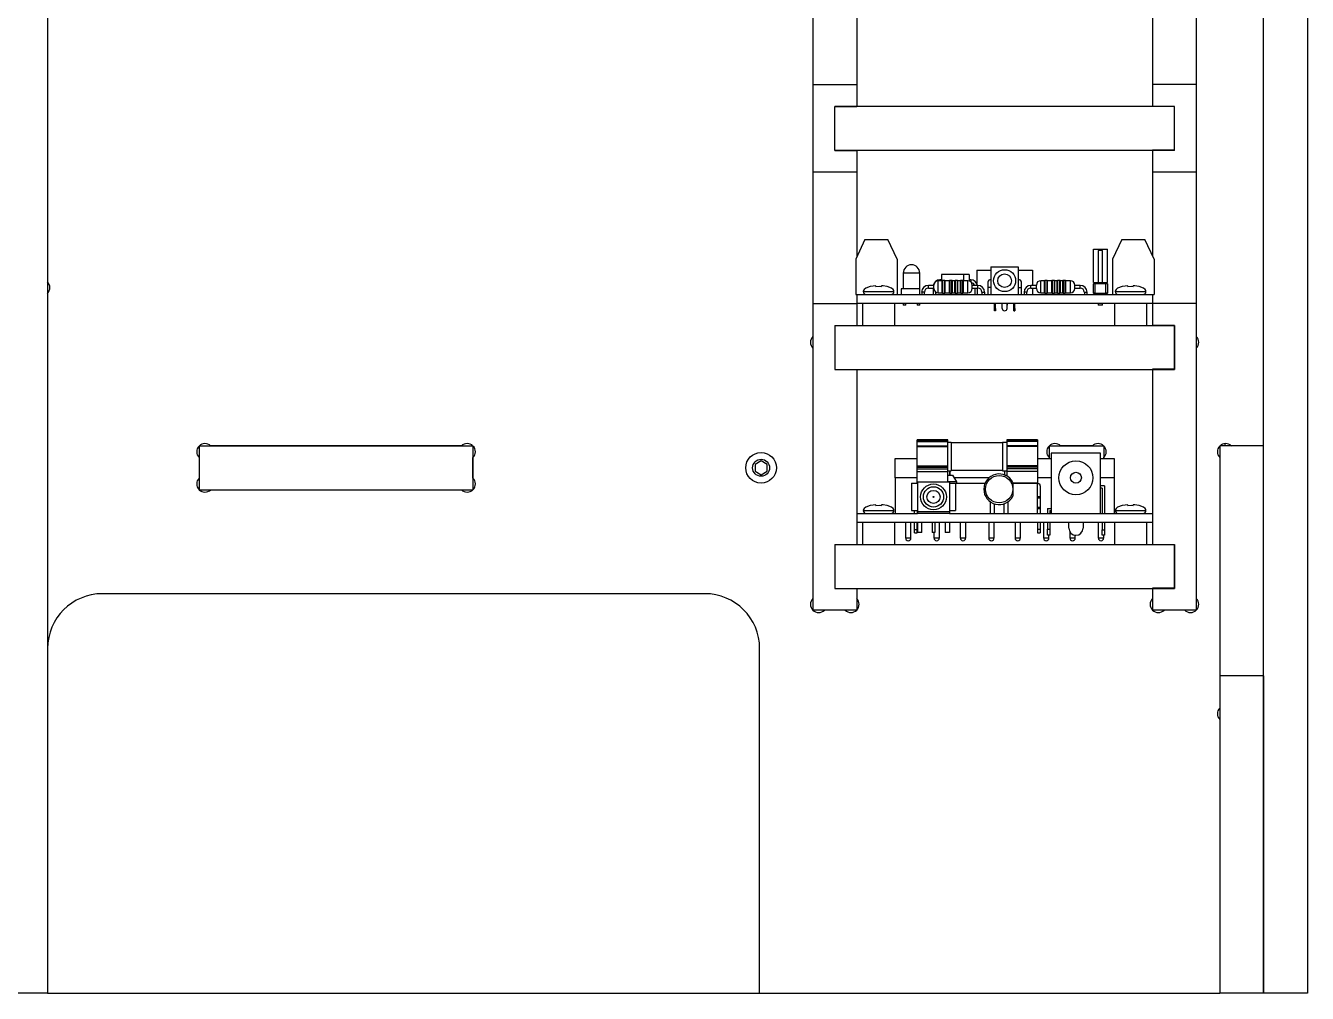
# Model space of a CAD drawing. Extents: x -52 to 206, y -86 to 245.
# Drawn here: x 89.5 to 206.5, y -86.1 to 2.3 of the extents above; entities that cross this region are included whole.
import ezdxf

# ---------------------------------------------------------------- set-up
doc = ezdxf.new("R2010")
doc.units = 0
doc.linetypes.add('SLD-CONTINUE', pattern=[0])
doc.layers.get('0').update_dxf_attribs({"linetype": 'CONTINUOUS'})

msp = doc.modelspace()

# ---------------------------------------------------------------- linework, layer by layer
at = {"color": 7, "linetype": 'SLD-CONTINUE'}
for p, q in [((91.49, 224.92), (91.49, -86.11)), ((206.49, 115.81), (206.49, -86.11)), ((202.49, -86.11), (202.49, 114.15)), ((161.35, 8.88), (161.35, -3.12)), ((165.35, 8.88), (165.35, -3.12)), ((192.35, 8.89), (192.35, -3.11)), ((196.35, 8.89), (196.35, -3.11)), ((165.35, -3.12), (161.35, -3.12)), ((161.35, -3.12), (161.35, -11.12)), ((165.35, -3.12), (165.35, -5.12)), ((196.35, -3.11), (192.35, -3.11)), ((192.35, -3.11), (192.35, -5.11)), ((196.35, -3.11), (196.35, -11.11)), ((194.35, -5.12), (163.35, -5.12)), ((163.35, -9.12), (163.35, -5.12)), ((163.35, -5.12), (165.35, -5.12)), ((194.35, -5.11), (192.35, -5.11)), ((194.35, -9.11), (194.35, -5.11)), ((194.35, -9.12), (194.35, -5.12)), ((194.35, -9.12), (163.35, -9.12)), ((163.35, -9.12), (165.35, -9.12)), ((165.35, -9.12), (165.35, -11.12)), ((194.35, -9.11), (192.35, -9.11)), ((192.35, -9.11), (192.35, -11.11)), ((165.35, -11.12), (161.35, -11.12)), ((161.35, -11.12), (161.35, -23.12)), ((165.35, -11.12), (165.35, -18.83)), ((196.35, -11.11), (192.35, -11.11)), ((192.35, -11.11), (192.35, -18.74)), ((196.35, -11.11), (196.35, -23.11)), ((166.08, -17.26), (165.26, -19.04)), ((166.08, -17.26), (168.2, -17.26)), ((169.03, -19.04), (168.2, -17.26)), ((189.54, -17.26), (188.71, -19.04)), ((189.54, -17.26), (191.66, -17.26)), ((192.49, -19.04), (191.66, -17.26)), ((186.97, -21.2), (186.97, -18.15)), ((186.97, -18.15), (188.23, -18.15)), ((187.4, -18.27), (187.4, -21.2)), ((187.6, -18.27), (187.4, -18.27)), ((187.8, -18.27), (187.6, -18.27)), ((187.8, -21.2), (187.8, -18.27)), ((188.23, -21.2), (188.23, -18.15)), ((165.26, -19.04), (165.26, -22.27)), ((169.03, -19.04), (169.03, -22.27)), ((177.6, -19.77), (177.6, -22.27)), ((177.6, -19.77), (180.1, -19.77)), ((180.1, -19.77), (180.1, -22.27)), ((188.71, -19.04), (188.71, -22.27)), ((192.49, -19.04), (192.49, -22.27)), ((169.6, -20.32), (169.6, -21.77)), ((171.1, -21.77), (171.1, -20.32)), ((173.15, -21.02), (172.8, -21.02)), ((173.1, -20.95), (172.95, -20.95)), ((175.14, -20.45), (173.1, -20.45)), ((173.1, -20.45), (173.1, -21.02)), ((173.15, -21.57), (173.15, -21.02)), ((173.38, -21), (173.18, -21)), ((173.81, -21.02), (173.4, -21.02)), ((173.4, -21.02), (173.4, -22.12)), ((173.81, -21.57), (173.81, -21.02)), ((174.04, -21), (173.84, -21)), ((174.31, -21.02), (174.06, -21.02)), ((174.06, -21.02), (174.06, -22.12)), ((174.31, -21.57), (174.31, -21.02)), ((174.54, -21), (174.34, -21)), ((174.81, -21.02), (174.56, -21.02)), ((174.56, -21.02), (174.56, -22.12)), ((174.81, -21.57), (174.81, -21.02)), ((175.04, -21), (174.84, -21)), ((175.5, -21.02), (175.06, -21.02)), ((175.06, -21.02), (175.06, -22.12)), ((175.6, -20.45), (175.07, -20.45)), ((175.6, -20.45), (175.6, -21.04)), ((175.76, -20.95), (175.6, -20.95)), ((176.31, -20.07), (177.6, -20.07)), ((176.31, -20.07), (176.31, -21.29)), ((180.1, -20.07), (181.39, -20.07)), ((181.39, -20.07), (181.39, -21.45)), ((182.5, -21.02), (182.15, -21.02)), ((182.5, -21.57), (182.5, -21.02)), ((182.73, -21), (182.53, -21)), ((183.16, -21.02), (182.75, -21.02)), ((182.75, -21.02), (182.75, -22.12)), ((183.16, -21.57), (183.16, -21.02)), ((183.39, -21), (183.19, -21)), ((183.66, -21.02), (183.41, -21.02)), ((183.41, -21.02), (183.41, -22.12)), ((183.66, -21.57), (183.66, -21.02)), ((183.89, -21), (183.69, -21)), ((184.16, -21.02), (183.91, -21.02)), ((183.91, -21.02), (183.91, -22.12)), ((184.16, -21.57), (184.16, -21.02)), ((184.39, -21), (184.19, -21)), ((184.85, -21.02), (184.41, -21.02)), ((184.41, -21.02), (184.41, -22.12)), ((165.95, -22.02), (167.35, -22.02)), ((167.1, -21.48), (166.61, -21.54)), ((167.1, -21.54), (167.1, -21.48)), ((167.35, -22.02), (168.75, -22.02)), ((167.6, -21.54), (167.6, -21.48)), ((168.09, -21.54), (168.09, -21.54)), ((169.4, -21.77), (169.4, -22.27)), ((171.1, -21.77), (169.4, -21.77)), ((171.1, -22.27), (171.1, -21.77)), ((171.28, -22.07), (171.28, -22.27)), ((171.53, -22.27), (171.53, -22.07)), ((172.4, -21.45), (171.9, -21.45)), ((171.9, -21.7), (172.4, -21.7)), ((172.32, -21.7), (172.32, -22.27)), ((172.4, -21.57), (172.4, -21.42)), ((172.4, -21.72), (172.4, -21.57)), ((172.57, -22.27), (172.57, -22.05)), ((172.8, -22.12), (173.15, -22.12)), ((173.15, -22.12), (173.15, -21.57)), ((173.18, -22.15), (173.38, -22.15)), ((173.4, -22.12), (173.81, -22.12)), ((173.81, -22.12), (173.81, -21.57)), ((173.84, -22.15), (174.04, -22.15)), ((174.06, -22.12), (174.31, -22.12)), ((174.31, -22.12), (174.31, -21.57)), ((174.34, -22.15), (174.54, -22.15)), ((174.56, -22.12), (174.81, -22.12)), ((174.81, -22.12), (174.81, -21.57)), ((174.84, -22.15), (175.04, -22.15)), ((175.06, -22.12), (175.5, -22.12)), ((175.9, -21.57), (175.9, -21.42)), ((176.4, -21.45), (175.9, -21.45)), ((175.9, -21.72), (175.9, -21.57)), ((175.9, -21.7), (176.4, -21.7)), ((176.13, -21.7), (176.13, -22.27)), ((176.38, -22.27), (176.38, -21.7)), ((176.78, -22.07), (176.78, -22.27)), ((177.03, -22.27), (177.03, -22.07)), ((177.33, -21.17), (177.33, -21.65)), ((177.33, -21.65), (177.33, -22.27)), ((180.38, -21.65), (180.38, -21.17)), ((180.38, -22.27), (180.38, -21.65)), ((180.63, -22.07), (180.63, -22.27)), ((180.88, -22.27), (180.88, -22.07)), ((181.75, -21.45), (181.25, -21.45)), ((181.25, -21.7), (181.75, -21.7)), ((181.39, -21.7), (181.39, -22.27)), ((181.75, -21.57), (181.75, -21.42)), ((181.75, -21.72), (181.75, -21.57)), ((182.15, -22.12), (182.5, -22.12)), ((182.5, -22.12), (182.5, -21.57)), ((182.53, -22.15), (182.73, -22.15)), ((182.75, -22.12), (183.16, -22.12)), ((183.16, -22.12), (183.16, -21.57)), ((183.19, -22.15), (183.39, -22.15)), ((183.41, -22.12), (183.66, -22.12)), ((183.66, -22.12), (183.66, -21.57)), ((183.69, -22.15), (183.89, -22.15)), ((183.91, -22.12), (184.16, -22.12)), ((184.16, -22.12), (184.16, -21.57)), ((184.19, -22.15), (184.39, -22.15)), ((184.41, -22.12), (184.85, -22.12)), ((185.25, -21.57), (185.25, -21.42)), ((185.75, -21.45), (185.25, -21.45)), ((185.25, -21.72), (185.25, -21.57)), ((185.25, -21.7), (185.75, -21.7)), ((186.13, -22.07), (186.13, -22.27)), ((186.38, -22.27), (186.38, -22.07)), ((186.97, -21.32), (187.1, -21.2)), ((186.97, -21.2), (187.1, -21.2)), ((186.97, -22.15), (186.97, -21.32)), ((187.1, -21.32), (186.97, -21.32)), ((187.1, -22.27), (186.97, -22.15)), ((187.1, -22.15), (186.97, -22.15)), ((187.1, -21.32), (187.1, -21.2)), ((187.1, -21.2), (188.1, -21.2)), ((187.1, -21.32), (187.1, -22.15)), ((188.1, -21.32), (187.1, -21.32)), ((187.1, -22.15), (188.1, -22.15)), ((187.1, -22.27), (187.1, -22.15)), ((188.1, -21.2), (188.1, -21.32)), ((188.1, -21.2), (188.23, -21.32)), ((188.1, -21.2), (188.23, -21.2)), ((188.1, -22.15), (188.1, -21.32)), ((188.23, -21.32), (188.1, -21.32)), ((188.1, -22.15), (188.1, -22.27)), ((188.23, -22.15), (188.1, -22.27)), ((188.23, -22.15), (188.1, -22.15)), ((188.23, -21.32), (188.23, -22.15)), ((188.95, -22.02), (190.35, -22.02)), ((190.1, -21.48), (189.61, -21.54)), ((189.61, -21.54), (189.61, -21.53)), ((190.1, -21.54), (190.1, -21.48)), ((190.35, -22.02), (191.75, -22.02)), ((190.6, -21.54), (190.6, -21.48)), ((191.09, -21.54), (191.09, -21.54)), ((165.35, -23.12), (161.35, -23.12)), ((161.35, -23.12), (161.35, -51.12)), ((165.26, -22.27), (165.35, -22.27)), ((165.35, -22.27), (165.35, -23.07)), ((165.35, -22.27), (177.6, -22.27)), ((165.35, -23.07), (192.35, -23.07)), ((165.35, -23.07), (165.35, -23.12)), ((165.35, -23.12), (165.35, -25.12)), ((165.88, -23.07), (165.88, -25.12)), ((168.83, -25.12), (168.83, -23.07)), ((169.59, -23.07), (169.59, -23.27)), ((169.72, -23.27), (169.59, -23.27)), ((169.84, -23.27), (169.72, -23.27)), ((169.84, -23.27), (169.84, -23.07)), ((170.86, -23.07), (170.86, -23.27)), ((170.99, -23.27), (170.86, -23.27)), ((171.11, -23.27), (170.99, -23.27)), ((171.11, -23.27), (171.11, -23.07)), ((177.6, -22.27), (180.1, -22.27)), ((177.93, -23.55), (177.93, -23.07)), ((178.03, -23.55), (178.03, -23.07)), ((178.6, -23.07), (178.6, -23.27)), ((178.63, -23.27), (178.6, -23.27)), ((178.63, -23.55), (178.63, -23.07)), ((179.08, -23.55), (179.08, -23.07)), ((179.1, -23.27), (179.08, -23.27)), ((179.1, -23.27), (179.1, -23.07)), ((179.68, -23.55), (179.68, -23.07)), ((179.78, -23.55), (179.78, -23.07)), ((180.1, -22.27), (192.35, -22.27)), ((187.4, -23.07), (187.4, -23.27)), ((187.6, -23.27), (187.4, -23.27)), ((187.8, -23.27), (187.6, -23.27)), ((187.8, -23.27), (187.8, -23.07)), ((188.88, -23.07), (188.88, -25.12)), ((191.83, -25.12), (191.83, -23.07)), ((192.35, -22.27), (192.35, -23.07)), ((192.35, -22.27), (192.49, -22.27)), ((192.35, -23.07), (192.35, -23.11)), ((196.35, -23.11), (192.35, -23.11)), ((192.35, -23.11), (192.35, -25.11)), ((196.35, -23.11), (196.35, -51.11)), ((177.93, -23.55), (178.03, -23.55)), ((177.93, -23.78), (177.93, -23.55)), ((178.03, -23.78), (177.93, -23.78)), ((178.03, -23.55), (178.03, -23.78)), ((179.68, -23.55), (179.78, -23.55)), ((179.68, -23.78), (179.68, -23.55)), ((179.68, -23.78), (179.78, -23.78)), ((179.78, -23.55), (179.78, -23.78)), ((163.35, -25.12), (194.35, -25.12)), ((163.35, -25.12), (163.35, -29.12)), ((163.35, -25.12), (165.35, -25.12)), ((194.35, -25.11), (192.35, -25.11)), ((194.35, -29.11), (194.35, -25.11)), ((194.35, -25.12), (194.35, -29.12)), ((163.35, -29.12), (194.35, -29.12)), ((163.35, -29.12), (165.35, -29.12)), ((165.35, -29.12), (165.35, -45.12)), ((194.35, -29.11), (192.35, -29.11)), ((192.35, -29.11), (192.35, -45.15)), ((105.32, -36.11), (105.32, -40.11)), ((105.32, -36.11), (130.32, -36.11)), ((129.26, -36.11), (106.38, -36.11)), ((130.32, -36.11), (130.32, -40.11)), ((173.66, -35.56), (170.86, -35.56)), ((170.86, -35.57), (170.86, -35.56)), ((170.86, -35.57), (173.66, -35.57)), ((170.86, -35.58), (170.86, -35.57)), ((170.86, -35.58), (173.66, -35.58)), ((170.86, -35.71), (170.86, -35.58)), ((170.86, -35.71), (173.66, -35.71)), ((170.86, -36.1), (170.86, -35.71)), ((170.86, -36.1), (173.66, -36.1)), ((170.86, -36.18), (170.86, -36.1)), ((170.86, -37.94), (170.86, -36.18)), ((170.86, -36.18), (173.66, -36.18)), ((173.66, -35.57), (173.66, -35.56)), ((173.66, -35.58), (173.66, -35.57)), ((173.66, -35.71), (173.66, -35.58)), ((173.66, -36.1), (173.66, -35.71)), ((173.96, -35.79), (173.66, -35.79)), ((173.66, -36.18), (173.66, -36.1)), ((173.66, -37.94), (173.66, -36.18)), ((173.96, -35.79), (173.96, -38.39)), ((178.66, -35.84), (173.96, -35.84)), ((179.06, -35.79), (178.66, -35.79)), ((178.66, -35.79), (178.66, -38.39)), ((181.86, -35.56), (179.06, -35.56)), ((179.06, -35.56), (179.06, -35.57)), ((181.86, -35.57), (179.06, -35.57)), ((179.06, -35.57), (179.06, -35.58)), ((181.86, -35.58), (179.06, -35.58)), ((179.06, -35.58), (179.06, -35.71)), ((181.86, -35.71), (179.06, -35.71)), ((179.06, -35.71), (179.06, -36.1)), ((181.86, -36.1), (179.06, -36.1)), ((179.06, -36.1), (179.06, -36.18)), ((181.86, -36.18), (179.06, -36.18)), ((179.06, -36.18), (179.06, -37.94)), ((181.86, -35.56), (181.86, -35.57)), ((181.86, -35.57), (181.86, -35.58)), ((181.86, -35.58), (181.86, -35.71)), ((181.86, -35.71), (181.86, -36.1)), ((181.86, -36.1), (181.86, -36.18)), ((181.86, -36.18), (181.86, -37.94)), ((182.91, -36.11), (182.91, -37.26)), ((182.91, -36.11), (187.91, -36.11)), ((186.85, -36.11), (183.97, -36.11)), ((187.91, -36.11), (187.91, -37.26)), ((202.49, -36.11), (198.49, -36.11)), ((198.49, -36.11), (198.49, -57.1)), ((198.99, -36.11), (198.99, -35.9)), ((105.32, -37.18), (105.32, -39.05)), ((130.32, -39.05), (130.32, -37.18)), ((168.86, -37.26), (170.86, -37.26)), ((168.86, -39.04), (168.86, -37.26)), ((181.86, -37.26), (183.11, -37.26)), ((182.91, -37.18), (182.91, -37.26)), ((187.61, -36.77), (183.11, -36.77)), ((183.11, -36.77), (183.11, -42.27)), ((187.61, -42.27), (187.61, -36.77)), ((187.61, -37.26), (188.84, -37.26)), ((187.91, -37.26), (187.91, -37.18)), ((188.84, -37.26), (188.84, -39.04)), ((156.62, -37.48), (156.07, -37.8)), ((156.07, -37.8), (156.07, -38.43)), ((156.07, -38.43), (156.62, -38.75)), ((157.17, -37.8), (156.62, -37.48)), ((156.62, -38.75), (157.17, -38.43)), ((157.17, -38.43), (157.17, -37.8)), ((170.86, -37.94), (173.66, -37.94)), ((170.86, -38.04), (170.86, -37.94)), ((170.86, -38.04), (173.66, -38.04)), ((170.86, -38.21), (170.86, -38.04)), ((170.86, -38.21), (173.66, -38.21)), ((170.86, -38.45), (170.86, -38.21)), ((170.86, -38.45), (173.66, -38.45)), ((170.86, -39.51), (170.86, -38.45)), ((173.66, -38.04), (173.66, -37.94)), ((173.66, -38.21), (173.66, -38.04)), ((173.66, -38.45), (173.66, -38.21)), ((173.66, -38.39), (173.96, -38.39)), ((173.66, -39.42), (173.66, -38.45)), ((173.84, -38.39), (173.84, -38.77)), ((173.86, -38.77), (173.86, -38.39)), ((173.96, -38.34), (178.66, -38.34)), ((178.66, -38.39), (179.06, -38.39)), ((178.84, -38.39), (178.84, -38.76)), ((178.86, -38.77), (178.86, -38.39)), ((181.86, -37.94), (179.06, -37.94)), ((179.06, -37.94), (179.06, -38.04)), ((181.86, -38.04), (179.06, -38.04)), ((179.06, -38.04), (179.06, -38.21)), ((181.86, -38.21), (179.06, -38.21)), ((179.06, -38.21), (179.06, -38.45)), ((181.86, -38.45), (179.06, -38.45)), ((179.06, -38.45), (179.06, -38.86)), ((181.86, -37.94), (181.86, -38.04)), ((181.86, -38.04), (181.86, -38.21)), ((181.86, -38.21), (181.86, -38.45)), ((181.86, -38.45), (181.86, -39.51)), ((168.86, -39.04), (168.86, -42.27)), ((170.86, -39.04), (168.86, -39.04)), ((170.36, -39.52), (170.36, -42.02)), ((170.36, -39.52), (170.89, -39.52)), ((170.86, -39.52), (170.86, -39.51)), ((173.83, -39.42), (170.89, -39.42)), ((170.89, -39.42), (170.89, -42.12)), ((173.66, -38.77), (174.1, -38.77)), ((174.46, -39.4), (173.66, -39.4)), ((173.83, -39.42), (173.83, -42.12)), ((173.83, -39.52), (174.36, -39.52)), ((174.1, -38.77), (174.46, -39.4)), ((177.41, -39.04), (174.25, -39.04)), ((174.36, -39.52), (177.07, -39.52)), ((174.36, -39.52), (174.36, -42.02)), ((174.46, -39.4), (174.46, -39.52)), ((178.87, -38.77), (179.06, -38.77)), ((179.6, -39.44), (179.6, -40.07)), ((179.6, -39.52), (181.86, -39.52)), ((183.11, -39.04), (181.86, -39.04)), ((181.86, -39.51), (181.86, -39.52)), ((181.86, -42.27), (181.86, -39.52)), ((181.91, -39.56), (181.86, -39.56)), ((182.11, -39.76), (182.11, -40.75)), ((188.84, -39.04), (187.61, -39.04)), ((187.96, -39.77), (187.61, -39.77)), ((187.96, -39.77), (187.96, -42.27)), ((188.84, -39.04), (188.84, -42.27)), ((105.32, -40.11), (130.32, -40.11)), ((106.38, -40.11), (129.26, -40.11)), ((179.6, -40.07), (179.6, -40.7)), ((182.11, -40.75), (181.86, -40.75)), ((182.11, -40.87), (181.86, -40.87)), ((182.11, -40.75), (182.11, -40.87)), ((182.11, -40.87), (182.11, -41.74)), ((187.76, -39.97), (187.61, -39.97)), ((187.76, -39.97), (187.76, -42.27)), ((165.95, -42.02), (167.35, -42.02)), ((167.1, -41.48), (166.61, -41.54)), ((167.1, -41.54), (167.1, -41.48)), ((167.35, -42.02), (168.75, -42.02)), ((167.6, -41.54), (167.6, -41.48)), ((168.09, -41.54), (168.09, -41.54)), ((170.36, -42.02), (170.89, -42.02)), ((170.61, -42.27), (170.61, -42.02)), ((170.86, -42.02), (170.86, -42.27)), ((173.83, -42.02), (174.36, -42.02)), ((177.52, -41.2), (177.52, -42.27)), ((177.92, -42.27), (177.92, -41.4)), ((178.79, -41.4), (178.79, -42.27)), ((179.19, -42.27), (179.19, -41.2)), ((182.11, -41.74), (181.86, -41.74)), ((182.11, -41.87), (181.86, -41.87)), ((182.11, -41.74), (182.11, -41.87)), ((182.11, -41.87), (182.11, -42.27)), ((182.77, -41.82), (183.11, -41.82)), ((182.77, -41.82), (182.77, -42.27)), ((182.97, -42.02), (182.97, -42.27)), ((182.97, -42.02), (183.11, -42.02)), ((188.95, -42.02), (190.35, -42.02)), ((190.1, -41.48), (189.61, -41.54)), ((190.1, -41.54), (190.1, -41.48)), ((190.35, -42.02), (191.75, -42.02)), ((190.6, -41.54), (190.6, -41.48)), ((191.09, -41.54), (191.09, -41.54)), ((165.35, -42.27), (165.35, -43.07)), ((165.35, -42.27), (170.89, -42.27)), ((165.35, -43.07), (192.35, -43.07)), ((165.88, -43.07), (165.88, -45.12)), ((168.83, -45.12), (168.83, -43.07)), ((169.8, -43.07), (169.8, -44.52)), ((170.3, -44.52), (170.3, -43.07)), ((170.61, -43.76), (170.61, -43.07)), ((170.86, -43.76), (170.86, -43.07)), ((173.83, -42.12), (170.89, -42.12)), ((170.89, -42.12), (170.89, -42.27)), ((173.83, -42.27), (170.89, -42.27)), ((170.89, -43.07), (170.89, -44.02)), ((171.29, -44.02), (171.29, -43.07)), ((172.23, -43.07), (172.23, -44.02)), ((172.48, -43.07), (172.48, -44.02)), ((172.9, -44.52), (172.9, -43.07)), ((173.43, -43.07), (173.43, -44.02)), ((173.83, -42.12), (173.83, -42.27)), ((173.83, -42.27), (192.35, -42.27)), ((173.83, -43.07), (173.83, -44.02)), ((174.8, -43.07), (174.8, -44.52)), ((175.3, -44.52), (175.3, -43.07)), ((177.4, -43.07), (177.4, -44.52)), ((177.9, -44.52), (177.9, -43.07)), ((179.8, -43.07), (179.8, -44.52)), ((180.3, -44.52), (180.3, -43.07)), ((181.86, -43.07), (181.86, -43.76)), ((182.11, -43.07), (182.11, -43.76)), ((182.4, -43.07), (182.4, -44.52)), ((182.77, -43.07), (182.77, -43.71)), ((182.97, -43.07), (182.97, -43.71)), ((184.71, -43.62), (184.71, -43.07)), ((186.01, -43.07), (186.01, -43.62)), ((187.4, -43.07), (187.4, -44.52)), ((187.76, -43.07), (187.76, -43.78)), ((187.96, -43.07), (187.96, -43.78)), ((188.88, -43.07), (188.88, -45.12)), ((191.83, -45.12), (191.83, -43.07)), ((192.35, -42.27), (192.35, -43.07)), ((170.61, -43.76), (170.86, -43.76)), ((170.61, -44.06), (170.61, -43.76)), ((170.61, -44.06), (170.86, -44.06)), ((170.86, -44.06), (170.86, -43.76)), ((171.29, -44.02), (170.89, -44.02)), ((172.48, -44.02), (172.23, -44.02)), ((172.4, -44.02), (172.4, -44.52)), ((173.83, -44.02), (173.43, -44.02)), ((182.11, -43.76), (181.86, -43.76)), ((181.86, -43.76), (181.86, -44.06)), ((181.86, -44.06), (182.11, -44.06)), ((182.11, -43.76), (182.11, -44.06)), ((182.77, -43.71), (182.97, -43.71)), ((182.77, -44.27), (182.77, -43.71)), ((182.97, -44.27), (182.77, -44.27)), ((182.9, -44.52), (182.9, -44.27)), ((182.97, -43.71), (182.97, -44.27)), ((184.8, -43.95), (184.8, -44.52)), ((185.3, -44.52), (185.3, -44.27)), ((187.76, -43.78), (187.96, -43.78)), ((187.76, -44.27), (187.76, -43.78)), ((187.96, -44.27), (187.76, -44.27)), ((187.9, -44.52), (187.9, -44.27)), ((187.96, -43.78), (187.96, -44.27)), ((163.35, -45.12), (163.35, -49.12)), ((163.35, -45.12), (194.35, -45.12)), ((163.35, -45.12), (165.35, -45.12)), ((194.35, -45.15), (192.35, -45.15)), ((194.35, -45.12), (194.35, -49.12)), ((194.35, -49.11), (194.35, -45.15)), ((163.35, -49.12), (194.35, -49.12)), ((163.35, -49.12), (165.35, -49.12)), ((165.35, -49.12), (165.35, -51.12)), ((192.35, -49.11), (192.35, -51.11)), ((194.35, -49.11), (192.35, -49.11)), ((151.49, -49.61), (96.49, -49.61)), ((165.35, -51.12), (161.35, -51.12)), ((196.35, -51.11), (192.35, -51.11)), ((156.49, -86.11), (156.49, -54.61)), ((202.49, -57.1), (198.49, -57.1)), ((198.49, -57.1), (198.49, -86.11)), ((202.49, -57.1), (202.49, -86.11)), ((91.49, -86.11), (87.49, -86.11)), ((91.49, -86.11), (156.49, -86.11)), ((156.49, -86.11), (198.49, -86.11)), ((202.49, -86.11), (198.49, -86.11)), ((206.49, -86.11), (202.49, -86.11))]:
    msp.add_line(p, q, dxfattribs=at)
at = {"color": 8, "linetype": 'SLD-CONTINUE'}
for p, q in [((170.35, -20.32), (169.6, -20.32)), ((171.1, -20.32), (170.35, -20.32)), ((172.8, -21.57), (172.8, -21.02)), ((172.95, -20.95), (172.95, -21.02)), ((173.18, -21), (173.18, -21.57)), ((173.38, -22.15), (173.38, -21)), ((173.84, -21), (173.84, -21.57)), ((174.04, -22.15), (174.04, -21)), ((174.34, -21), (174.34, -21.57)), ((174.54, -22.15), (174.54, -21)), ((174.84, -21), (174.84, -21.57)), ((175.04, -22.15), (175.04, -21)), ((175.1, -20.45), (175.1, -21.02)), ((175.5, -21.57), (175.5, -21.02)), ((175.76, -20.95), (175.76, -21.12)), ((182.15, -21.57), (182.15, -21.02)), ((182.53, -21), (182.53, -21.57)), ((182.73, -22.15), (182.73, -21)), ((183.19, -21), (183.19, -21.57)), ((183.39, -22.15), (183.39, -21)), ((183.69, -21), (183.69, -21.57)), ((183.89, -22.15), (183.89, -21)), ((184.19, -21), (184.19, -21.57)), ((184.39, -22.15), (184.39, -21)), ((184.85, -21.57), (184.85, -21.02)), ((171.4, -22.07), (171.28, -22.07)), ((171.53, -22.07), (171.4, -22.07)), ((171.9, -21.57), (171.9, -21.45)), ((171.9, -21.7), (171.9, -21.57)), ((172.8, -22.12), (172.8, -21.57)), ((173.18, -21.57), (173.18, -22.15)), ((173.84, -21.57), (173.84, -22.15)), ((174.34, -21.57), (174.34, -22.15)), ((174.84, -21.57), (174.84, -22.15)), ((175.5, -22.12), (175.5, -21.57)), ((176.4, -21.57), (176.4, -21.45)), ((176.4, -21.7), (176.4, -21.57)), ((176.78, -22.07), (176.9, -22.07)), ((176.9, -22.07), (177.03, -22.07)), ((177.6, -21.65), (177.33, -21.65)), ((180.1, -21.65), (180.38, -21.65)), ((180.75, -22.07), (180.63, -22.07)), ((180.88, -22.07), (180.75, -22.07)), ((181.25, -21.57), (181.25, -21.45)), ((181.25, -21.7), (181.25, -21.57)), ((182.15, -22.12), (182.15, -21.57)), ((182.53, -21.57), (182.53, -22.15)), ((183.19, -21.57), (183.19, -22.15)), ((183.69, -21.57), (183.69, -22.15)), ((184.19, -21.57), (184.19, -22.15)), ((184.85, -22.12), (184.85, -21.57)), ((185.75, -21.57), (185.75, -21.45)), ((185.75, -21.7), (185.75, -21.57)), ((186.13, -22.07), (186.25, -22.07)), ((186.25, -22.07), (186.38, -22.07)), ((170.86, -39.51), (170.89, -39.51)), ((181.86, -39.51), (179.6, -39.51)), ((169.8, -44.52), (170.3, -44.52)), ((172.4, -44.52), (172.9, -44.52)), ((174.8, -44.52), (175.3, -44.52)), ((177.4, -44.52), (177.9, -44.52)), ((179.8, -44.52), (180.3, -44.52)), ((182.4, -44.52), (182.9, -44.52)), ((184.8, -44.52), (185.3, -44.52)), ((187.4, -44.52), (187.9, -44.52))]:
    msp.add_line(p, q, dxfattribs=at)
at = {"color": 7, "linetype": 'SLD-CONTINUE'}
for points in [[(166.61, -21.54), (166.57, -21.54), (166.17, -21.7), (166.02, -21.83), (165.97, -21.92), (165.95, -22.02)], [(166.61, -21.54), (166.61, -21.53), (166.61, -21.54)], [(167.1, -21.54), (167.46, -21.53), (167.6, -21.54)], [(168.09, -21.54), (167.75, -21.49), (167.6, -21.48)], [(168.75, -22.02), (168.74, -21.92), (168.69, -21.83), (168.53, -21.7), (168.13, -21.54), (168.09, -21.54)], [(189.61, -21.54), (189.57, -21.54), (189.17, -21.7), (189.02, -21.83), (188.97, -21.92), (188.95, -22.02)], [(190.1, -21.54), (190.46, -21.53), (190.6, -21.54)], [(191.09, -21.54), (190.75, -21.49), (190.6, -21.48)], [(191.75, -22.02), (191.74, -21.92), (191.69, -21.83), (191.53, -21.7), (191.13, -21.54), (191.09, -21.54)], [(166.61, -41.54), (166.57, -41.54), (166.17, -41.7), (166.02, -41.83), (165.97, -41.92), (165.95, -42.02)], [(166.61, -41.54), (166.61, -41.53), (166.61, -41.54)], [(167.1, -41.54), (167.46, -41.53), (167.6, -41.54)], [(168.09, -41.54), (167.75, -41.49), (167.6, -41.48)], [(168.75, -42.02), (168.74, -41.92), (168.69, -41.83), (168.53, -41.7), (168.13, -41.54), (168.09, -41.54)], [(189.61, -41.54), (189.57, -41.54), (189.17, -41.7), (189.02, -41.83), (188.97, -41.92), (188.95, -42.02)], [(189.61, -41.54), (189.61, -41.53), (189.61, -41.54)], [(190.1, -41.54), (190.46, -41.53), (190.6, -41.54)], [(191.09, -41.54), (190.75, -41.49), (190.6, -41.48)], [(191.75, -42.02), (191.74, -41.92), (191.69, -41.83), (191.53, -41.7), (191.13, -41.54), (191.09, -41.54)]]:
    msp.add_lwpolyline(points, dxfattribs=at)
for centre, radius in [((178.85, -21.02), 1), ((178.85, -21.02), 0.625), ((156.62, -38.11), 1.4), ((156.62, -38.11), 0.775), ((185.36, -39.02), 1.55), ((185.36, -39.02), 0.5), ((172.36, -40.77), 1.18), ((178.35, -40.07), 1.25), ((185.36, -39.02), 0.005), ((172.36, -40.77), 0.925), ((172.36, -40.77), 0.6), ((172.36, -40.77), 0.05)]:
    msp.add_circle(centre, radius, dxfattribs=at)
for centre, radius, start, end in [((170.35, -20.32), 0.75, 0, 180), ((172.95, -21.57), 0.625, 90, 168.463), ((172.8, -21.42), 0.4, 90, 180), ((173.18, -21.02), 0.025, 90, 180), ((173.38, -21.02), 0.025, 0, 90), ((173.84, -21.02), 0.025, 90, 180), ((174.04, -21.02), 0.025, 0, 90), ((174.34, -21.02), 0.025, 90, 180), ((174.54, -21.02), 0.025, 0, 90), ((174.84, -21.02), 0.025, 90, 180), ((175.04, -21.02), 0.025, 0, 90), ((175.5, -21.42), 0.4, 0, 90), ((175.76, -21.57), 0.625, 11.537, 90), ((177.58, -21.17), 0.25, 85.4183, 180), ((180.13, -21.17), 0.25, 0, 95.7461), ((182.15, -21.42), 0.4, 90, 180), ((182.53, -21.02), 0.025, 90, 180), ((182.73, -21.02), 0.025, 0, 90), ((183.19, -21.02), 0.025, 90, 180), ((183.39, -21.02), 0.025, 0, 90), ((183.69, -21.02), 0.025, 90, 180), ((183.89, -21.02), 0.025, 0, 90), ((184.19, -21.02), 0.025, 90, 180), ((184.39, -21.02), 0.025, 0, 90), ((184.85, -21.42), 0.4, 0, 90), ((90.92, -21.65), 0.78, 317.1405, 42.8595), ((166.2, -22.02), 0.25, 179.9904, 270), ((168.5, -22.02), 0.25, 270, 0.0096), ((171.9, -22.07), 0.625, 90, 180), ((171.9, -22.07), 0.375, 90, 180), ((172.8, -21.72), 0.4, 180, 270), ((173.18, -22.12), 0.025, 180, 270), ((173.38, -22.12), 0.025, 270, 0), ((173.84, -22.12), 0.025, 180, 270), ((174.04, -22.12), 0.025, 270, 0), ((174.34, -22.12), 0.025, 180, 270), ((174.54, -22.12), 0.025, 270, 0), ((174.84, -22.12), 0.025, 180, 270), ((175.04, -22.12), 0.025, 270, 0), ((175.5, -21.72), 0.4, 270, 0), ((175.76, -21.57), 0.375, 19.4712, 77.3923), ((176.4, -22.07), 0.625, 0, 90), ((176.4, -22.07), 0.375, 0, 90), ((181.25, -22.07), 0.625, 90, 180), ((181.25, -22.07), 0.375, 90, 180), ((182.15, -21.72), 0.4, 180, 270), ((182.53, -22.12), 0.025, 180, 270), ((182.73, -22.12), 0.025, 270, 0), ((183.19, -22.12), 0.025, 180, 270), ((183.39, -22.12), 0.025, 270, 0), ((183.69, -22.12), 0.025, 180, 270), ((183.89, -22.12), 0.025, 270, 0), ((184.19, -22.12), 0.025, 180, 270), ((184.39, -22.12), 0.025, 270, 0), ((184.85, -21.72), 0.4, 270, 0), ((185.75, -22.07), 0.625, 0, 90), ((185.75, -22.07), 0.375, 0, 90), ((189.2, -22.02), 0.25, 179.9904, 270), ((191.5, -22.02), 0.25, 270, 0.0096), ((178.85, -23.55), 0.225, 180, 270), ((178.85, -23.55), 0.225, 270, 0), ((161.88, -26.65), 0.75, 135, 225), ((195.82, -26.65), 0.75, 315, 45), ((105.85, -36.65), 0.75, 45, 225), ((129.79, -36.65), 0.75, 315, 135), ((183.44, -36.65), 0.75, 45, 225), ((187.38, -36.65), 0.75, 315, 135), ((199.02, -36.65), 0.75, 45, 225), ((105.85, -39.58), 0.75, 135, 315), ((129.79, -39.58), 0.75, 225, 45), ((178.35, -40.07), 1.4, 26.7655, 333.2345), ((181.91, -39.76), 0.2, 0, 90), ((166.2, -42.02), 0.25, 179.9904, 270), ((168.5, -42.02), 0.25, 270, 0.0096), ((189.2, -42.02), 0.25, 179.9904, 270), ((191.5, -42.02), 0.25, 270, 0.0096), ((185.36, -43.62), 0.65, 180, 0), ((170.05, -44.52), 0.25, 180, 0), ((172.65, -44.52), 0.25, 180, 0), ((175.05, -44.52), 0.25, 180, 0), ((177.65, -44.52), 0.25, 180, 0), ((180.05, -44.52), 0.25, 180, 0), ((182.65, -44.52), 0.25, 180, 0), ((185.05, -44.52), 0.25, 180, 0), ((187.65, -44.52), 0.25, 180, 0), ((96.49, -54.61), 5, 90, 180), ((151.49, -54.61), 5, 0, 90), ((161.88, -50.58), 0.75, 135, 315), ((164.82, -50.58), 0.75, 225, 45), ((192.88, -50.58), 0.75, 135, 315), ((195.82, -50.58), 0.75, 225, 45), ((199.02, -60.58), 0.75, 135, 225)]:
    msp.add_arc(centre, radius, start, end, dxfattribs=at)

doc.saveas('drawing.dxf')
